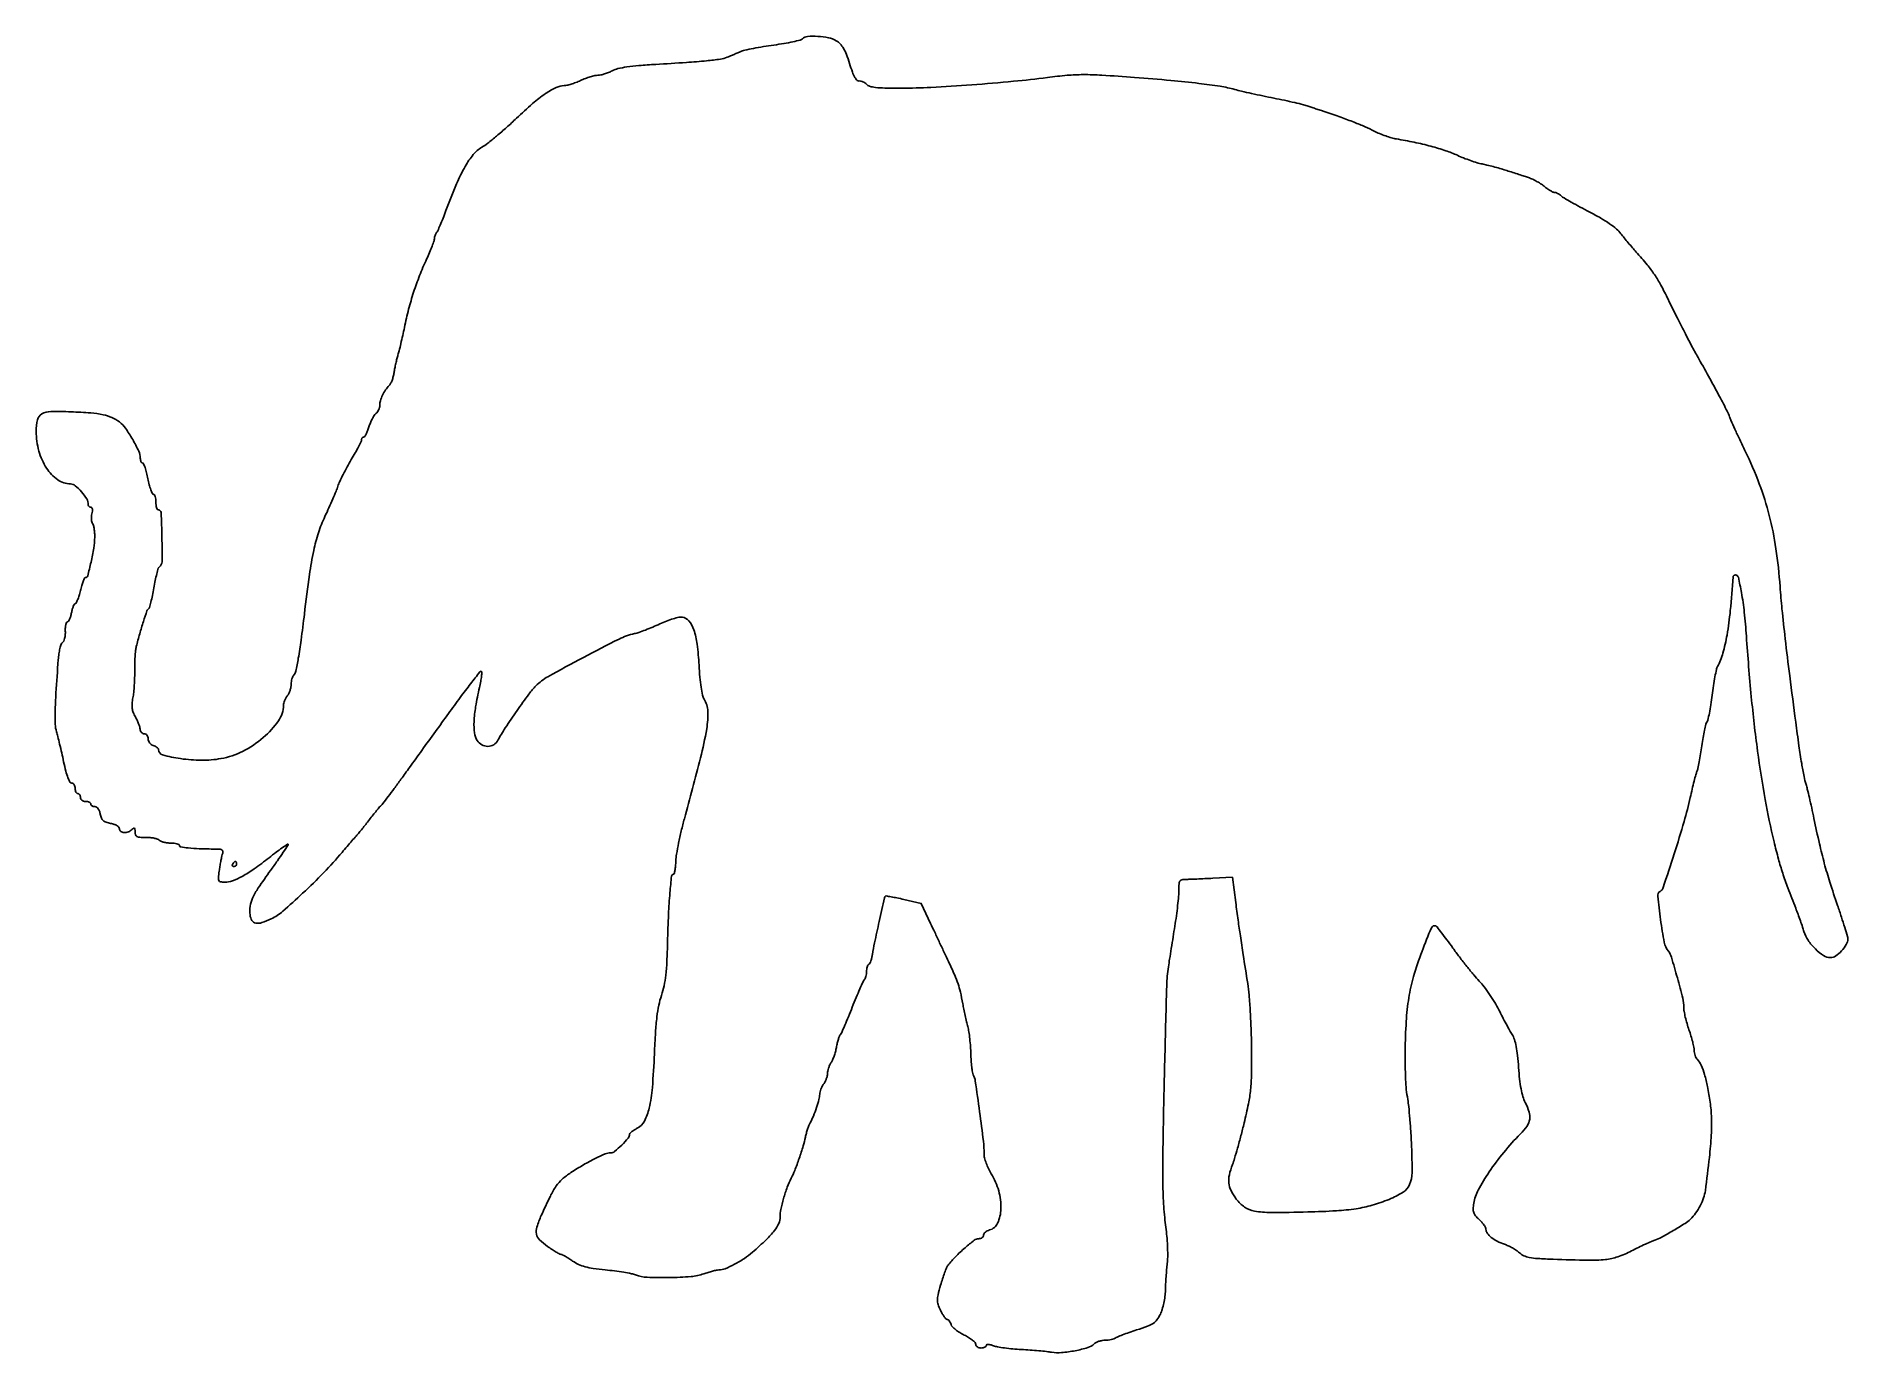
# Model space of a CAD drawing. Extents: x 0 to 696, y 0 to 506.
import ezdxf

# ---------------------------------------------------------------- set-up
doc = ezdxf.new("R2010")
doc.units = 0

msp = doc.modelspace()

# ---------------------------------------------------------------- linework, layer by layer
for points in [[(294.366065, 504.966065, -0.136161), (293.545457, 504.50193, -0.007974), (290.723005, 503.846623, -0.011592), (287.290001, 503.189935, -0.008246), (283.416065, 502.607107, 0.007746), (279.399721, 502.00696, 0.008531), (275.531594, 501.299553, 0.008043), (272.251582, 500.586618, 0.042297), (270.5, 500.01653, -0.00031), (269.205002, 499.471178, -0.00024), (267.79375, 498.878695, -0.000242), (266.476006, 498.326963, -0.000584), (265.5, 497.920209, -0.063305), (262.852017, 497.195178, -0.010361), (257.564137, 496.55708, -0.008131), (249.814597, 495.911541, -0.002442), (238, 495.178523, 0.006421), (231.573798, 494.728457, 0.016093), (226.905112, 494.189435, 0.021369), (223.505945, 493.536202, 0.064229), (221.29966, 492.70355, -0.025305), (219.905705, 492.04976, -0.020991), (218.363895, 491.493966, -0.021499), (216.905453, 491.104407, -0.052165), (215.79966, 490.978038, 0.054063), (214.625233, 490.83932, 0.016549), (212.895009, 490.381479, 0.016352), (210.978471, 489.736816, 0.017201), (209.140796, 488.978038, -0.014942), (207.330247, 488.22087, -0.015382), (205.494985, 487.581049, -0.015286), (203.873824, 487.12518, -0.060963), (202.850958, 487, 0.112655), (199.759678, 486.294548, 0.037818), (195.727281, 483.962514, 0.028377), (190.732882, 480.112933, 0.012175), (184.5, 474.447358, -0.00794), (180.74336, 470.974089, -0.008071), (176.898481, 467.641099, -0.007898), (173.464819, 464.851529, -0.032665), (171.260788, 463.339898, 0.085519), (167.936282, 460.502672, 0.044329), (164.821591, 455.999314, 0.029778), (161.500236, 449.24389, 0.009936), (157.437886, 439, -0.005007), (156.304635, 436.058001, -0.006776), (155.218105, 433.424063, -0.004731), (154.259746, 431.244504, -0.071823), (153.817408, 430.55, 0.058733), (153.504167, 430.085374, 0.034902), (153.240114, 429.471262, 0.034511), (153.059799, 428.812842, 0.049619), (153, 428.211745, -0.08348), (152.855918, 427.354784, -0.007746), (152.119773, 425.329554, -0.0098), (151.151067, 422.930259, -0.00754), (150.003481, 420.349496, 0.014541), (147.302017, 414.03771, 0.015181), (145.01337, 407.668682, 0.014965), (143.087351, 401.08698, 0.013289), (141.473401, 394.136974, -0.003508), (140.807855, 390.993133, -0.003519), (140.098905, 387.862111, -0.003439), (139.442514, 385.139666, -0.01402), (138.986066, 383.5, 0.013328), (138.590118, 382.085244, 0.006795), (138.164558, 380.28913, 0.006746), (137.775725, 378.424289, 0.010047), (137.490497, 376.782146, -0.025906), (137.176776, 375.26327, -0.025351), (136.705905, 373.77372, -0.026206), (136.158891, 372.512618, -0.08111), (135.618653, 371.761511, 0.047672), (134.237358, 370.088329, 0.037295), (133.065969, 368.043874, 0.038434), (132.260799, 365.961255, 0.073151), (132, 364.188186, -0.065454), (131.890216, 363.353137, -0.044429), (131.560726, 362.451168, -0.044428), (131.077072, 361.621593, -0.065452), (130.5046, 361.003818, 0.07616), (129.850631, 360.267218, 0.023836), (129.106875, 358.987157, 0.023203), (128.401462, 357.4583, 0.023704), (127.846312, 355.881373, -0.018645), (127.339631, 354.39427, -0.027774), (126.77777, 353.140153, -0.026538), (126.23365, 352.211057, -0.252132), (125.841712, 352, 0.124514), (125.520701, 351.9188, 0.100781), (125.247253, 351.69016, 0.090482), (125.063491, 351.348156, 0.078303), (125, 350.945226, -0.114269), (124.842815, 350.266419, -0.006053), (123.835303, 348.269197, -0.009261), (122.553996, 345.911658, -0.00659), (121.035074, 343.316514, 0.009995), (119.431825, 340.534008, 0.009176), (117.893176, 337.609918, 0.009215), (116.616786, 334.951342, 0.029606), (115.907021, 333.121289, -0.018238), (115.215839, 331.211525, -0.004823), (113.971758, 328.213754, -0.004888), (112.489135, 324.82844, -0.005007), (110.952219, 321.5, 0.030846), (108.433492, 315.210853, 0.027867), (106.607736, 308.444036, 0.017769), (105.000241, 299.20581, 0.004431), (103.044997, 284, -0.003453), (101.773764, 273.95848, -0.009827), (100.702911, 266.990387, -0.008441), (99.750563, 262.01222, -0.145896), (98.971742, 260.571742, 0.092886), (98.595759, 260.022355, 0.034343), (98.276107, 259.136387, 0.032596), (98.052037, 258.097515, 0.033711), (97.968197, 257.05, -0.046837), (97.84914, 255.931864, -0.030674), (97.514453, 254.678856, -0.030812), (97.033135, 253.487469, -0.050545), (96.468197, 252.55887, 0.035637), (95.906202, 251.694153, 0.029379), (95.431283, 250.701723, 0.030343), (95.103442, 249.73491, 0.066663), (95, 248.962508, -0.155087), (93.098935, 242.980893, -0.062159), (87.24431, 236.5639, -0.058291), (79.303103, 231.240108, -0.075514), (71, 228.45727, -0.044518), (63.542391, 227.831819, -0.034776), (55.434234, 228.439684, -0.030455), (48.590068, 229.864482, -0.338245), (47, 231.946032, 0.171759), (46.859234, 232.343723, 0.057526), (46.4125, 232.781677, 0.049226), (45.76542, 233.189329, 0.039138), (45, 233.5, -0.081113), (44.235622, 233.887511, -0.069591), (43.5875, 234.516015, -0.071315), (43.149993, 235.281172, -0.094537), (43, 236.067388, 0.076059), (42.887028, 236.805749, 0.089331), (42.559375, 237.432295, 0.100741), (42.072043, 237.85114, 0.127982), (41.5, 238, -0.114417), (40.922085, 238.134001, -0.096018), (40.419155, 238.514062, -0.0895), (40.068287, 239.081637, -0.083549), (39.926912, 239.75, 0.061489), (39.781727, 240.624257, 0.020078), (39.360375, 241.864341, 0.019666), (38.777255, 243.217014, 0.02097), (38.100912, 244.490309, -0.039372), (37.279737, 246.183758, -0.061086), (36.8772, 247.755095, -0.054148), (36.841101, 249.509758, -0.024272), (37.154665, 251.798486, 0.0206), (37.456737, 253.889084, 0.009139), (37.690693, 256.666829, 0.009028), (37.831732, 259.621634, 0.01204), (37.846678, 262.308177, -0.011197), (37.856727, 264.898791, -0.010269), (37.9815, 267.562402, -0.010328), (38.190761, 269.93417, -0.032885), (38.466649, 271.5, -0.008738), (39.759737, 276.407745, -0.009752), (41.180358, 281.089578, -0.004976), (42.556629, 285.186836, -0.153773), (43.189685, 286.038577, 0.16955), (43.531744, 286.529643, 0.007171), (44.081286, 288.61074, 0.011641), (44.648464, 291.14058, 0.007949), (45.179917, 294.038577, -0.009768), (45.723541, 296.943336, -0.013957), (46.327606, 299.49496, -0.009809), (46.924356, 301.570305, -0.167025), (47.337155, 302.135756, 0.242401), (48.351864, 304.056757, 0.007156), (48.314438, 313.475959, 0.006174), (48.023855, 322.959188, 0.401681), (46.93732, 324, -0.264692), (46.576611, 324.20534, -0.0583), (46.275338, 324.88125, -0.046146), (46.06811, 325.850625, -0.029603), (46, 327, 0.030002), (45.930973, 328.149351, 0.046686), (45.721032, 329.11875, 0.059189), (45.415674, 329.793777, 0.262742), (45.050323, 330, -0.297368), (44.621434, 330.279819, -0.018377), (44.032862, 331.7625, -0.022435), (43.441307, 333.700378, -0.01429), (42.920217, 336, 0.013086), (42.404916, 338.299741, 0.020673), (41.831009, 340.2375, 0.015888), (41.265206, 341.735897, 0.303312), (40.869895, 342, -0.201752), (40.537476, 342.139824, -0.084538), (40.255532, 342.546852, -0.06463), (40.063937, 343.149019, -0.044771), (40, 343.861625, 0.109696), (39.3995, 346.565794, 0.021107), (37.070804, 351.047053, 0.022745), (34.318176, 355.370648, 0.076277), (32, 357.786944, 0.060812), (29.110625, 359.489149, 0.050963), (25.719904, 360.571823, 0.032599), (20.974717, 361.250494, 0.008794), (13.383136, 361.701187, 0.015082), (5.565108, 361.791489, 0.12412), (2.156893, 360.864408, 0.211985), (0.507824, 358.651601, 0.05653), (0.015056, 354.178571, 0.065697), (1.036487, 346.625746, 0.077976), (3.976932, 340.063569, 0.092783), (8.25266, 335.58237, 0.15588), (13.154292, 333.987621, -0.173272), (15.031776, 333.305657, -0.042478), (17.413501, 330.966147, -0.043274), (19.398329, 328.203141, -0.134922), (20, 326.014024, 0.099545), (20.077815, 325.627041, 0.098062), (20.299347, 325.29787, 0.097825), (20.630135, 325.077394, 0.098534), (21.019052, 325, -0.253614), (21.371719, 324.808821, -0.106391), (21.570829, 324.288231, -0.066314), (21.587613, 323.484653, -0.033601), (21.407385, 322.487014, 0.040275), (21.231625, 321.434071, 0.038341), (21.222676, 320.348845, 0.040804), (21.367729, 319.388842, 0.098032), (21.66428, 318.737014, -0.094305), (22.003629, 318.005497, -0.022627), (22.272063, 316.688373, -0.022447), (22.446509, 315.122059, -0.020573), (22.486891, 313.5, -0.035819), (22.118443, 309.31706, -0.016366), (21.070573, 303.932176, -0.00754), (19.777016, 298.646271, -0.341328), (18.940611, 298, 0.292262), (18.59516, 297.779217, 0.015801), (18.064841, 296.53125, 0.020563), (17.513313, 294.916352, 0.013135), (17, 293, -0.013984), (16.483217, 291.083722, -0.021786), (15.921107, 289.46875, -0.01751), (15.377506, 288.23001, -0.288164), (15.01155, 288, 0.269233), (14.666792, 287.799851, 0.031793), (14.261464, 286.971875, 0.031119), (13.874817, 285.841079, 0.020453), (13.565978, 284.5, -0.023984), (13.247211, 283.159161, -0.035735), (12.830757, 282.028125, -0.039238), (12.383778, 281.215115, -0.252596), (11.985138, 281, 0.300134), (11.636484, 280.769995, 0.047031), (11.372029, 279.945796, 0.03924), (11.210976, 278.786634, 0.024303), (11.195819, 277.41122, -0.031998), (11.158092, 275.982395, -0.038372), (10.93443, 274.656207, -0.042064), (10.575564, 273.60115, -0.152486), (10.116527, 273.072017, 0.172827), (9.619192, 272.450615, 0.022765), (9.133432, 270.805735, 0.024242), (8.727278, 268.729262, 0.018126), (8.47488, 266.410798, 0.00211), (7.609819, 253.703275, 0.009877), (7.287395, 246.379693, 0.016121), (7.325191, 241.65227, 0.061978), (7.804331, 238.75748, -0.0108), (8.289076, 236.979924, -0.002645), (9.008067, 234.033447, -0.002709), (9.795998, 230.647424, -0.002701), (10.547929, 227.25, 0.010784), (11.396215, 223.690911, 0.026394), (12.213038, 221.126132, 0.030957), (12.98611, 219.40882, 0.27835), (13.663577, 219, -0.147873), (14.173226, 218.845904, -0.098943), (14.607426, 218.4125, -0.082536), (14.900164, 217.764601, -0.06501), (15, 217, 0.048028), (15.073693, 216.234582, 0.068025), (15.29375, 215.5875, 0.088204), (15.618118, 215.151477, 0.191087), (16, 215, -0.148195), (16.381354, 214.884432, -0.098894), (16.70625, 214.559375, -0.082425), (16.925306, 214.073457, -0.064853), (17, 213.5, 0.130775), (17.153209, 212.924246, 0.10214), (17.583333, 212.4375, 0.08892), (18.230589, 212.111864, 0.072314), (19, 212, -0.048028), (19.765418, 211.926307, -0.068025), (20.4125, 211.70625, -0.088204), (20.848523, 211.381882, -0.191087), (21, 211, 0.15051), (21.117459, 210.618637, 0.098527), (21.447969, 210.29375, 0.081627), (21.941946, 210.07463, 0.063739), (22.525, 210, -0.158077), (23.170709, 209.790624, -0.079376), (23.783371, 209.17779, -0.063418), (24.293171, 208.244988, -0.044056), (24.631747, 207.091265, 0.049124), (25.088839, 205.590055, 0.112658), (25.769914, 204.632209, 0.101195), (26.850094, 204.004208, 0.034882), (28.606747, 203.545952, -0.034731), (29.975164, 203.189415, -0.057063), (31.05744, 202.682124, -0.07513), (31.763375, 202.084746, -0.181588), (32, 201.454687, 0.243568), (32.502957, 200.483462, 0.141463), (33.774075, 200.042282, 0.104896), (35.411686, 200.299872, 0.105477), (36.8, 201.2, -0.041666), (37.40568, 201.712349, -0.331928), (37.75, 201.704725, -0.209102), (37.955855, 201.323776, -0.020793), (38, 200.26268, 0.080727), (38.182819, 199.137728, 0.196739), (38.720762, 198.512788, 0.105834), (39.808767, 198.222572, 0.015898), (42.080998, 198.181681, -0.025374), (43.725362, 198.120915, -0.028485), (45.29191, 197.892752, -0.029513), (46.585517, 197.547801, -0.116978), (47.280998, 197.119002, 0.101637), (47.934878, 196.68796, 0.03307), (49.040668, 196.328707, 0.031395), (50.354602, 196.082489, 0.030627), (51.7, 196, -0.025894), (52.964546, 195.934469, -0.040981), (54.030625, 195.734447, -0.049567), (54.784711, 195.445053, -0.283582), (55, 195.09599, 0.368213), (55.488625, 194.52244, 0.014739), (58.416772, 194.139348, 0.016307), (62.64425, 193.851416, 0.005493), (68.821656, 193.700609, -0.017671), (70.681347, 193.60986, -0.147207), (71.456919, 193.303309, -0.248873), (71.719283, 192.706588, -0.055849), (71.507871, 191.578013, 0.0207), (71.225332, 190.495766, 0.006576), (70.89275, 188.861979, 0.006552), (70.569583, 187.02954, 0.00725), (70.306163, 185.25, 0.010829), (70.008813, 182.577374, 0.138057), (70.192906, 181.594933, 0.242794), (70.830451, 181.125376, 0.03963), (72.409786, 181, 0.087682), (75.429389, 181.53363, 0.038157), (79.151652, 183.22324, 0.028442), (83.727871, 186.087558, 0.012344), (89.484759, 190.381089, -0.004673), (92.185541, 192.460588, -0.00771), (94.510389, 194.16062, -0.002388), (96.524367, 195.571807, -0.362712), (96.784904, 195.548429, -0.356752), (96.811825, 195.280235, -0.0013), (94.931995, 192.459927, -0.005658), (92.720857, 189.240551, -0.003425), (90.034245, 185.477262, 0.007724), (85.324555, 178.758725, 0.041258), (83.126607, 174.8612, 0.072816), (82.216101, 171.760679, 0.063681), (82.171918, 168.37938, 0.110219), (82.906427, 166.260428, 0.213031), (84.360646, 165.270272, 0.126241), (86.719542, 165.443151, 0.031643), (90.321029, 166.913362, 0.065459), (94.701313, 169.793029, 0.010324), (102.377807, 176.703738, 0.012089), (110.513662, 184.716479, 0.016001), (117.5, 192.416429, -0.000694), (119.48892, 194.748096, -0.000885), (121.329225, 196.891789, -0.000686), (122.877992, 198.684455, -0.007448), (123.514382, 199.397286, 0.015026), (124.099686, 200.073238, 0.002151), (125.250148, 201.497953, 0.002442), (126.595948, 203.196253, 0.002083), (127.998921, 205, -0.004001), (129.40714, 206.796228, -0.004726), (130.76871, 208.471875, -0.004149), (131.94252, 209.86517, -0.02955), (132.555007, 210.5, 0.042277), (133.23524, 211.241895, 0.002136), (135.231515, 213.85, 0.00341), (137.572326, 216.979553, 0.002462), (140.141601, 220.5, 0.000003), (143.433357, 225.057405, 0.000001), (148.180353, 231.629687, 0.000001), (153.408869, 238.868702, 0.000001), (158.378971, 245.75, -0.003097), (162.937351, 251.979631, -0.00498), (166.908366, 257.226563, -0.001224), (170.420507, 261.749448, -0.231004), (170.933879, 262, -0.425053), (171.19455, 261.729538, -0.015768), (171.087306, 260.164062, -0.020135), (170.802641, 258.146899, -0.011683), (170.307218, 255.75, 0.014722), (168.835454, 248.404587, 0.031451), (168.226784, 242.652446, 0.04111), (168.399475, 238.297166, 0.115063), (169.44294, 235.446741, 0.118706), (171.239522, 233.758056, 0.13197), (173.537751, 233.157199, 0.136685), (175.767317, 233.794438, 0.131272), (177.387291, 235.5, -0.020702), (180.228978, 240.240503, -0.007065), (184.728975, 246.88148, -0.006185), (189.312529, 253.274221, -0.036204), (191.996349, 256.417031, -0.070676), (196.612182, 259.92978, -0.005547), (210.21567, 267.331512, -0.005944), (223.92004, 274.384892, -0.06245), (229.858392, 276.476801, 0.028739), (231.571507, 276.95354, 0.008838), (234.095676, 277.865103, 0.008811), (236.88953, 278.98702, 0.009552), (239.567148, 280.178218, -0.016434), (242.166413, 281.291972, -0.01869), (244.725145, 282.181521, -0.018182), (246.93628, 282.771735, -0.091598), (248.208756, 282.824956, -0.190857), (250.742814, 281.380558, -0.085149), (252.634866, 277.96334, -0.05225), (253.941773, 272.416027, -0.018705), (254.6695, 264.312443, 0.009261), (254.993334, 259.738228, 0.0148), (255.457574, 255.848762, 0.015015), (256.008426, 252.794213, 0.087661), (256.616975, 251.285183, -0.13128), (258.025463, 246.685229, -0.049998), (257.594091, 239.938125, -0.022338), (255.222009, 228.722588, -0.002979), (249.024415, 205.336354, 0.008364), (247.846425, 200.689761, 0.008118), (246.811977, 195.96002, 0.008055), (246.037137, 191.772688, 0.029561), (245.747312, 189.093528, -0.012008), (245.605526, 187.145827, -0.019573), (245.381178, 185.504249, -0.014321), (245.116385, 184.221748, -0.344634), (244.848187, 184.007174, 0.379277), (244.099867, 183.329312, 0.00562), (243.469205, 176.946772, 0.010962), (242.932599, 168.744261, 0.004987), (242.573284, 158, -0.006067), (242.307563, 150.537144, -0.016676), (241.88094, 145.286463, -0.022932), (241.217891, 141.185059, -0.029503), (240.21735, 137.5, 0.031468), (239.211109, 133.735549, 0.01968), (238.48887, 129.229277, 0.014203), (237.949169, 123.325538, 0.005281), (237.514195, 115, -0.009537), (236.729078, 102.083777, -0.036796), (235.502502, 94.147651, -0.0639), (233.66733, 89.189994, -0.154049), (230.925273, 86.461357, 0.019973), (229.804875, 85.824033, 0.027665), (228.859299, 85.159701, 0.02693), (228.166022, 84.549672, 0.201497), (228, 84.154428, -0.179838), (227.440173, 82.648291, -0.021078), (224.944953, 79.990681, -0.021301), (222.233742, 77.553823, -0.174118), (220.691594, 77, 0.100257), (218.630432, 76.582513, 0.015463), (214.818175, 74.831298, 0.016259), (210.289861, 72.392329, 0.011883), (205.420718, 69.404811, 0.037222), (202.119115, 66.902696, 0.060991), (199.792614, 64.282257, 0.038408), (197.535044, 60.40649, 0.007145), (194.050335, 52.934276, 0.027969), (192.351234, 48.503171, 0.127646), (192.197226, 45.771234, 0.150088), (193.397431, 43.550885, 0.04369), (196.430175, 41.048041, 0.007501), (198.183055, 39.880377, 0.010535), (199.784021, 38.895362, 0.007091), (201.142702, 38.124065, 0.126197), (201.626425, 38, -0.121785), (202.095942, 37.883918, -0.009141), (203.256323, 37.245421, -0.012208), (204.623601, 36.415148, -0.008967), (206.099251, 35.431219, 0.042322), (208.386666, 34.117217, 0.042865), (210.853084, 33.213694, 0.031564), (214.024599, 32.562992, 0.011024), (218.653001, 32.018012, -0.008268), (222.246491, 31.614958, -0.00897), (225.72813, 31.102391, -0.008543), (228.69225, 30.559352, -0.042563), (230.3151, 30.086793, 0.081929), (234.712732, 29.172724, 0.014582), (243.141928, 29.069195, 0.015427), (251.599906, 29.473216, 0.066901), (256.5, 30.528836, -0.012426), (258.162699, 31.081569, -0.012427), (259.850765, 31.551001, -0.012341), (261.342816, 31.887324, -0.047188), (262.289838, 31.984944, 0.097078), (264.641142, 32.466378, 0.02261), (268.303107, 34.193586, 0.024009), (272.108105, 36.443191, 0.034887), (275.20778, 38.807883, 0.010266), (280.561258, 43.715505, 0.036783), (283.670025, 47.156235, 0.060492), (285.321841, 49.909471, 0.114782), (285.80999, 52.434253, -0.062121), (286.051812, 55.222713, -0.017888), (287.109528, 59.428869, -0.018646), (288.550187, 63.78463, -0.032057), (290.111005, 67.272213, 0.029687), (291.432752, 70.188485, 0.00848), (293.133055, 74.857771, 0.0087), (294.687096, 79.629235, 0.025111), (295.537924, 83, -0.016527), (295.88614, 84.48659, -0.013314), (296.355083, 86.059375, -0.013527), (296.866594, 87.489693, -0.033287), (297.338589, 88.5, 0.02788), (298.606777, 91.139819, 0.017355), (299.808566, 94.358019, 0.016664), (300.72779, 97.445548, 0.058219), (301.016747, 99.5, -0.055907), (301.139942, 100.406173, -0.030055), (301.481124, 101.482707, -0.029527), (301.966176, 102.551482, -0.040643), (302.531803, 103.44113, 0.043592), (303.094029, 104.337037, 0.030942), (303.568717, 105.424922, 0.031404), (303.894321, 106.528986, 0.056057), (304, 107.468623, -0.051714), (304.097673, 108.41045, -0.029063), (304.398947, 109.521542, -0.02871), (304.837966, 110.619754, -0.041343), (305.358116, 111.527494, 0.048307), (305.930794, 112.559907, 0.018343), (306.532125, 114.095576, 0.017966), (307.067924, 115.823906, 0.020964), (307.447602, 117.5, -0.013986), (307.787647, 119.104711, -0.015937), (308.204481, 120.61875, -0.015231), (308.635913, 121.874263, -0.081252), (308.997181, 122.5, 0.066065), (309.461608, 123.251068, 0.003068), (310.673785, 125.996875, 0.005037), (312.063355, 129.287881, 0.003591), (313.555796, 133, -0.004044), (315.050699, 136.708529, -0.005697), (316.447703, 139.988438, -0.003448), (317.671129, 142.721074, -0.075937), (318.148101, 143.45, 0.084813), (318.475671, 143.970413, 0.032932), (318.749755, 144.779226, 0.031434), (318.9372, 145.713329, 0.03381), (319, 146.640983, -0.0365), (319.06565, 147.539101, -0.040678), (319.261294, 148.385166, -0.044635), (319.547344, 149.065966, -0.133342), (319.889512, 149.431715, 0.139906), (320.265611, 149.844262, 0.027305), (320.66742, 150.777385, 0.027066), (321.028253, 151.952621, 0.022174), (321.288607, 153.240732, -0.013751), (322.102227, 157.646992, -0.002416), (323.89909, 165.87818, -0.000422), (325.94407, 174.997162, -0.141929), (326.287637, 175.620971, -0.242831), (326.5413, 175.701934, -0.00244), (328.463581, 175.367285, -0.007219), (330.700358, 174.933212, -0.004537), (333.30225, 174.364504), (340.037102, 172.828276), (343.613332, 165.164138, 0.000323), (345.222535, 161.7213, 0.000203), (347.109571, 157.695091, 0.000203), (348.970946, 153.732004, 0.000371), (350.493483, 150.5, -0.005943), (352.876298, 145.292064, -0.022671), (354.173982, 141.964921, -0.026338), (355.067187, 138.785617, -0.010161), (355.98174, 134.294731, 0.005161), (356.392813, 132.167612, 0.003417), (356.906695, 129.733452, 0.003439), (357.438468, 127.375037, 0.006676), (357.901296, 125.5, -0.025423), (358.313068, 123.514749, -0.010204), (358.681636, 120.765625, -0.010066), (358.959147, 117.781679, -0.012539), (359.091451, 115, 0.010563), (359.204769, 112.401189, 0.012747), (359.424821, 109.968048, 0.011424), (359.707387, 107.941411, 0.080061), (360.02137, 106.99761, -0.084551), (360.811437, 104.550083, -0.002055), (362.467757, 92.748137, -0.003784), (363.917076, 81.465434, -0.034391), (364.172027, 76.512858, 0.06745), (364.344483, 75.050341, 0.02465), (364.964347, 73.056111, 0.023908), (365.865733, 70.914932, 0.026339), (366.941951, 68.939918, -0.069905), (369.808258, 62.381313, -0.076266), (370.641496, 55.482388, -0.097076), (369.380506, 49.987728, -0.229895), (366.25, 47.352406, 0.054764), (365.389498, 47.03125, 0.062632), (364.660937, 46.541613, 0.072357), (364.166777, 45.966118, 0.142208), (364, 45.391592, -0.135114), (363.853931, 44.860921, -0.100388), (363.443314, 44.40878, -0.08692), (362.829106, 44.104487, -0.071767), (362.104899, 44, 0.165367), (360.397609, 43.419466, 0.014831), (356.844465, 40.515518, 0.020233), (353.207405, 37.090955, 0.030074), (350.340878, 33.788762, 0.062836), (349.790743, 32.848219, 0.010798), (349.018166, 30.925943, 0.011612), (348.207733, 28.615291, 0.01014), (347.46573, 26.163109, 0.009596), (346.493526, 22.423746, 0.057716), (346.253742, 20.432879, 0.081988), (346.522728, 18.755951, 0.030111), (347.421769, 16.523618, 0.019152), (348.12678, 15.17392, 0.027063), (348.862838, 14.035063, 0.025893), (349.541256, 13.195551, 0.212974), (349.97953, 13, -0.172114), (350.362851, 12.864022, -0.057404), (350.785284, 12.432139, -0.049123), (351.178702, 11.806694, -0.039016), (351.478781, 11.066857, 0.115355), (352.007122, 10.179475, 0.031286), (353.220417, 9.068231, 0.029919), (354.796342, 7.945175, 0.02713), (356.546168, 6.97765, -0.023923), (358.251702, 6.048843, -0.032198), (359.691687, 5.04051, -0.033552), (360.728394, 4.089449, -0.192677), (361, 3.410794, 0.140455), (361.154168, 2.872804, 0.099903), (361.5875, 2.414421, 0.08509), (362.235574, 2.105697, 0.068807), (363, 2, 0.046794), (363.765478, 2.071797, 0.066763), (364.4125, 2.286479, 0.086888), (364.848958, 2.602733, 0.195021), (365, 2.975249, -0.28313), (365.202003, 3.303384, -0.123638), (365.72115, 3.420093, -0.062132), (366.576913, 3.291634, -0.022558), (367.744859, 2.906905, 0.046522), (369.300034, 2.475922, 0.010284), (372.034926, 2.043545, 0.010606), (375.228821, 1.674551, 0.010036), (378.494859, 1.43328, -0.004545), (381.822812, 1.224147, -0.004324), (385.202445, 0.951509, -0.004292), (388.185503, 0.659047, -0.015264), (390.087934, 0.397082, 0.063618), (393.956686, 0.241084, 0.026275), (399.156545, 0.970157, 0.023708), (404.065915, 2.167643, 0.125336), (406.427902, 3.570759, -0.078218), (407.181103, 4.119099, -0.038097), (408.280785, 4.58016, -0.036592), (409.524317, 4.894635, -0.043664), (410.728571, 5, 0.025557), (411.897516, 5.059787, 0.026802), (413.03558, 5.23854, 0.027735), (413.994661, 5.498653, 0.097046), (414.55, 5.812051, -0.080654), (415.243499, 6.233725, -0.005695), (417.361449, 7.064864, -0.007928), (419.92654, 7.991661, -0.00589), (422.786847, 8.936622, 0.011215), (427.011273, 10.382329, 0.059467), (429.1856, 11.489431, 0.089334), (430.608751, 12.86376, 0.043672), (431.904248, 15.037953, 0.040181), (432.614454, 16.870355, 0.020079), (433.228262, 19.281431, 0.019794), (433.666781, 21.843027, 0.027525), (433.840963, 24.163381, -0.007625), (433.925547, 26.569438, -0.004681), (434.094947, 29.401118, -0.004692), (434.315156, 32.200602, -0.008349), (434.556511, 34.5, 0.028179), (434.717264, 36.972092, 0.011126), (434.670698, 40.38125, 0.01097), (434.457033, 44.070696, 0.013491), (434.0895, 47.5, -0.008862), (433.669054, 51.107509, -0.005506), (433.297516, 55.353125, -0.005523), (433.023259, 59.551621, -0.009941), (432.904922, 63, -0.007841), (432.927456, 80.893632, -0.001896), (433.541217, 110.491996, -0.000886), (434.352271, 141.326888, -0.031158), (435.002234, 148.5, -0.000753), (435.462584, 151.462394, -0.000296), (436.105786, 155.545026, -0.000293), (436.80648, 159.958804, -0.000365), (437.462686, 164.057535, 0.006097), (438.051185, 168.024165, 0.005938), (438.548414, 172.039081, 0.00587), (438.901924, 175.576528, 0.02197), (439, 177.807535, -0.014664), (439.073854, 180.325106, -0.129792), (439.417065, 181.372005, -0.202589), (440.166942, 181.880734, -0.044415), (441.75, 182.051658, 0.004704), (443.275904, 182.094685, 0.001022), (445.908433, 182.199097, 0.001065), (448.954517, 182.332647, 0.00102), (452.044666, 182.48104), (459.589331, 182.858764), (460.852419, 173.179382, 0.001767), (461.762279, 166.393811, 0.002474), (462.626532, 160.338703, 0.001847), (463.722604, 153.106724, 0.000541), (465.460214, 142, -0.01844), (465.984818, 137.627004, -0.006033), (466.441887, 131.15, -0.006002), (466.776502, 123.940495, -0.006745), (466.921484, 117, -0.005086), (466.894073, 107.12447, -0.021396), (466.563825, 101.205219, -0.025699), (465.75724, 95.865046, -0.009724), (464.104531, 88.5, -0.003955), (462.866438, 83.612482, -0.00422), (461.576812, 78.85, -0.004014), (460.400573, 74.773527, -0.019583), (459.626653, 72.5, 0.035128), (458.40064, 68.494613, 0.083588), (458.214446, 65.396157, 0.088741), (459.052687, 62.522105, 0.04335), (461.046588, 59.251289, 0.085297), (464.235105, 56.180959, 0.104627), (468.054706, 54.62053, 0.04585), (474.324974, 54.06916, 0.005267), (488.5, 54.274186, 0.008101), (499.568467, 54.73045, 0.024153), (507.108925, 55.530433, 0.031742), (513.313058, 56.901231, 0.025493), (519.777585, 59.129172, 0.044605), (525.12975, 61.861501, 0.152725), (527.635959, 64.79792, 0.099), (528.596192, 69.391903, 0.013087), (528.421605, 79.381403, 0.00462), (528.136324, 84.770552, 0.00472), (527.75318, 90.115162, 0.004586), (527.334111, 94.749808, 0.01959), (526.950696, 97.5, -0.03453), (526.113522, 105.173951, -0.012515), (525.953463, 116.135346, -0.012742), (526.360347, 127.460745, -0.023822), (527.358209, 136.576669, -0.032273), (529.199976, 144.767107, -0.018276), (532.422026, 154.416825, -0.009204), (536.009645, 163.47214, -0.420039), (537.698009, 164.146198, -0.121115), (538.187168, 163.769272, -0.00295), (539.962969, 161.515392, -0.006248), (542.008397, 158.818696, -0.004189), (544.28231, 155.687093, 0.00745), (546.813547, 152.2485, 0.005959), (549.639177, 148.618078, 0.006028), (552.334776, 145.320941, 0.015168), (554.398615, 143.004273, -0.025865), (556.289991, 140.787517, -0.013858), (558.401477, 137.872783, -0.013764), (560.396437, 134.771893, -0.020905), (561.939344, 131.963377, 0.004009), (563.304134, 129.267068, 0.003663), (564.753052, 126.510352, 0.003663), (566.083264, 124.067093, 0.011916), (567.01485, 122.476118, -0.060707), (567.907594, 120.54123, -0.028984), (568.594567, 117.884873, -0.02217), (569.125964, 114.387393, -0.010065), (569.525191, 109.774015, 0.011125), (569.924496, 105.270915, 0.019361), (570.482721, 101.562507, 0.023388), (571.196878, 98.578266, 0.047491), (572.08338, 96.336455, -0.041995), (573.580842, 92.66783, -0.114136), (573.793524, 89.886148, -0.114891), (572.763182, 87.304688, -0.042859), (570.25, 84.28558, 0.022748), (563.818166, 77.161553, 0.02434), (558.212676, 69.636294, 0.025413), (554.037143, 62.682093, 0.082448), (552.322542, 57.600166, 0.028898), (552.102987, 55.478104, 0.090427), (552.295372, 54.062207, 0.094206), (552.969472, 52.837805, 0.033012), (554.354909, 51.371729, -0.0243), (555.367408, 50.336993, -0.028142), (556.223005, 49.256323, -0.028965), (556.832271, 48.274729, -0.125041), (557, 47.614519, 0.163697), (557.496829, 46.13766, 0.059927), (559.048901, 44.533011, 0.050665), (561.32795, 43.036273, 0.039153), (564.064934, 41.873972, -0.028672), (565.550266, 41.279592, -0.019256), (567.175318, 40.440819, -0.019424), (568.690731, 39.503697, -0.035918), (569.829766, 38.611477, 0.076906), (571.535999, 37.48682, 0.059689), (573.656887, 36.807366, 0.032213), (576.89627, 36.39574, 0.006144), (582.829766, 36.100594, 0.00454), (596.280204, 35.71937, 0.031319), (602.876723, 36.005584, 0.056334), (607.654142, 37.066522, 0.036244), (612.878442, 39.297103, -0.005006), (615.5848, 40.658173, -0.00546), (618.241038, 41.925092, -0.005137), (620.536676, 42.960887, -0.026769), (621.835729, 43.449931, 0.048356), (624.34388, 44.519727, 0.007885), (628.949515, 47.129716, 0.007678), (633.472561, 49.882285, 0.051837), (635.532913, 51.5, 0.04519), (637.539752, 53.828829, 0.034839), (639.297073, 56.686736, 0.03532), (640.611366, 59.702056, 0.052512), (641.282759, 62.5, 0.004604), (642.83958, 75.263896, 0.014585), (643.553059, 83.840908, 0.021136), (643.629375, 90.44234, 0.027078), (643.114419, 96.496927, 0.01295), (642.127446, 102.428257, 0.024709), (640.97816, 107.120663, 0.030488), (639.688487, 110.647582, 0.086744), (638.25, 112.821429, -0.067178), (637.770844, 113.487695, -0.037368), (637.367188, 114.404824, -0.036516), (637.091847, 115.411776, -0.048517), (637, 116.356087, 0.050743), (636.877132, 117.56366, 0.011263), (636.4125, 119.590724, 0.01159), (635.765611, 121.918803, 0.010945), (635, 124.259676, -0.014129), (634.2344, 126.651968, -0.013267), (633.5875, 129.13422, -0.013364), (633.131386, 131.365037, -0.043766), (633, 132.863151, 0.060388), (632.575505, 136.365039, 0.006631), (630.533841, 144.212589, 0.00511), (628.266415, 152.157422, 0.094669), (627.071993, 154.468585, -0.119931), (625.522582, 157.873414, -0.012564), (624.088286, 166.583326, -0.008221), (622.985934, 175.600837, -0.28821), (623.881545, 177.426791, 0.176341), (625.103295, 178.97485, 0.001952), (629.311318, 191.883055, 0.006654), (633.129212, 204.316779, 0.016716), (635.485661, 213.5, -0.003875), (636.221961, 216.709568, -0.004559), (636.970574, 219.7375, -0.004018), (637.64641, 222.282838, -0.02816), (638.055002, 223.5, 0.04179), (638.427122, 224.717416, 0.00618), (638.9403, 227.239244, 0.00693), (639.469695, 230.241592, 0.005911), (639.946451, 233.420831, -0.008008), (640.426559, 236.533372, -0.010792), (640.966642, 239.331924, -0.008058), (641.502396, 241.637284, -0.105641), (641.885695, 242.420831, 0.112421), (642.268993, 243.231724, 0.006603), (642.826201, 245.919034, 0.009712), (643.389936, 249.167623, 0.006985), (643.897969, 252.814179, -0.006671), (644.409706, 256.504297, -0.00853), (644.984188, 259.887528, -0.006849), (645.550407, 262.695856, -0.069103), (645.959436, 263.814179, 0.053814), (648.019731, 268.956034, 0.025347), (649.603415, 275.943013, 0.018639), (650.877877, 285.330279, 0.007472), (651.949086, 298.25, -0.107033), (652.031717, 298.53624, -0.092822), (652.228343, 298.779688, -0.088959), (652.508111, 298.943169, -0.088071), (652.828252, 299, -0.349431), (653.956081, 298.102177, -0.012118), (655.158898, 292.225573, -0.017534), (656.242647, 284.676771, -0.010015), (657.047648, 275.5, 0.006997), (658.946126, 252.246555, 0.009568), (661.348572, 231.373072, 0.010664), (664.252921, 212.792153, 0.015343), (667.675495, 196.5, 0.006828), (669.385269, 189.842957, 0.012476), (670.988603, 184.470254, 0.011115), (672.980134, 178.789509, 0.004293), (675.983507, 171, -0.004602), (676.891289, 168.641249, -0.003757), (677.82037, 166.101284, -0.003795), (678.640155, 163.750666, -0.009935), (679.182349, 162.046924, 0.076038), (680.780368, 158.652674, 0.049711), (683.543352, 155.312734, 0.050943), (686.674695, 152.788202, 0.145187), (689.331906, 152, 0.14848), (691.378061, 152.621324, 0.058661), (693.638232, 154.551465, 0.058304), (695.418928, 156.992039, 0.129175), (696, 159.203675, 0.071398), (695.862747, 160.15996, 0.002826), (694.847563, 163.552488, 0.004946), (693.579857, 167.560948, 0.003471), (692.076811, 172.049304, -0.005629), (689.134138, 180.964234, -0.010613), (686.99437, 188.231701, -0.010248), (685.117935, 195.748906, -0.004867), (682.994756, 205.5, 0.002731), (682.13096, 209.550276, 0.003035), (681.251945, 213.450836, 0.002808), (680.463452, 216.768458, 0.015801), (679.976509, 218.524123, -0.027112), (679.193671, 221.6165, -0.007291), (678.290929, 226.601519, -0.005826), (677.248474, 233.365457, -0.002438), (675.994843, 242.5, -0.001432), (673.702184, 260.222669, -0.002711), (671.973091, 274.518952, -0.003313), (670.73131, 285.938665, -0.007745), (669.991496, 294.5, 0.018641), (668.407487, 309.11151, 0.02658), (665.835565, 321.903576, 0.02747), (661.999929, 334.024192, 0.022076), (656.603631, 346.592478, -0.002209), (654.490345, 351.020511, -0.002916), (652.605936, 355.075383, -0.002104), (651.061287, 358.488412, -0.028371), (650.573261, 359.769176, 0.041952), (649.688936, 361.913294, 0.003019), (646.713683, 367.613195, 0.00417), (643.028157, 374.43296, 0.002985), (638.797782, 382, -0.005745), (636.276067, 386.569715, -0.004309), (633.601461, 391.655603, -0.003627), (630.583658, 397.622067, -0.002038), (627.0004, 404.910337, 0.010787), (624.175308, 410.411279, 0.024803), (621.760929, 414.388306, 0.024118), (618.92324, 418.172429, 0.009685), (614.701213, 423.074249, -0.005987), (613.284366, 424.694834, -0.00378), (611.668029, 426.618148, -0.003794), (610.107661, 428.533019, -0.006969), (608.870801, 430.119425, 0.055844), (607.164415, 431.915301, 0.023552), (604.515748, 433.938364, 0.019982), (601.075313, 436.120462, 0.01233), (596.870801, 438.4207, -0.00435), (593.166817, 440.370961, -0.005552), (589.788918, 442.235886, -0.004374), (586.993293, 443.852565, -0.045855), (585.921259, 444.625524, 0.030697), (585.236399, 445.151546, 0.02968), (584.484754, 445.596248, 0.031045), (583.776973, 445.906261, 0.087917), (583.247985, 446, -0.115665), (582.656209, 446.138752, -0.020213), (581.644619, 446.692744, -0.020992), (580.489216, 447.455408, -0.017474), (579.326725, 448.358279, 0.030482), (577.990765, 449.34128, 0.018446), (576.302226, 450.345466, 0.018451), (574.545481, 451.221831, 0.030667), (573, 451.811546, -0.001088), (571.307682, 452.345039, -0.000472), (569.059375, 453.061524, -0.000467), (566.670362, 453.827795, -0.000621), (564.5, 454.529148, 0.007973), (562.293628, 455.206473, 0.005623), (559.79375, 455.900112, 0.005676), (557.387555, 456.509551, 0.01188), (555.5, 456.917698, -0.025918), (553.581348, 457.389299, -0.010964), (551.059375, 458.210449, -0.010814), (548.398617, 459.206892, -0.013895), (546, 460.24298, 0.028535), (541.573322, 462.003243, 0.014831), (535.877836, 463.713784, 0.013706), (529.410357, 465.260143, 0.012057), (522.586148, 466.524287, -0.030216), (520.760182, 466.931586, -0.014547), (518.474809, 467.661066, -0.014366), (516.128031, 468.562655, -0.019954), (514.086148, 469.512558, 0.015765), (510.592514, 471.173561, 0.009471), (506.350908, 472.933661, 0.008047), (501.284866, 474.830716, 0.004917), (495.25, 476.91382, -0.000666), (493.77053, 477.410465, -0.00039), (492, 478.00898, -0.00039), (490.229523, 478.610556, -0.000663), (488.75, 479.11675, 0.02134), (486.892216, 479.667701, 0.004223), (483.517187, 480.483552, 0.004466), (479.566821, 481.366117, 0.004139), (475.5, 482.20149, -0.00317), (471.304751, 483.054775, -0.00285), (466.96875, 483.991191, -0.002856), (463.088805, 484.875574, -0.008988), (460.5, 485.530529, 0.027027), (454.868774, 486.740963, 0.00955), (446.693447, 487.881266, 0.007597), (435.968494, 489.003872, 0.003517), (422, 490.15278, 0.003284), (409.413067, 491.015873, 0.015674), (402.21097, 491.235957, 0.021776), (396.151282, 490.967075, 0.010794), (388.5, 490.126075, -0.009441), (375.49535, 488.661019, -0.005076), (359.409995, 487.320406, -0.005014), (343.745137, 486.332639, -0.012795), (332.372445, 486.021442, -0.005073), (326.090598, 486.074075, -0.023124), (322.444736, 486.310529, -0.039469), (320.176024, 486.746618, -0.153507), (318.989043, 487.513202, 0.061206), (318.39571, 488.072427, 0.052714), (317.655118, 488.504586, 0.055316), (316.886262, 488.752886, 0.093555), (316.211552, 488.763202, -0.248632), (315.385792, 489.033284, -0.065541), (314.532019, 490.18861, -0.038584), (313.596659, 492.236797, -0.011564), (312.490431, 495.486165, 0.014501), (311.265225, 499.01692, 0.041159), (310.143762, 501.366786, 0.057954), (308.915865, 503.004567, 0.066568), (307.395477, 504.2309, 0.084799), (304.454285, 505.394118, 0.037782), (300.310501, 505.943843, 0.035347), (296.347302, 505.887159, 0.17692)], [(77, 188, -0.105053), (76.918938, 187.618444, -0.099167), (76.688914, 187.29375, -0.09642), (76.345238, 187.076123, -0.093332), (75.940983, 187, -0.108972), (75.586039, 187.078288, -0.182303), (75.3746, 187.29375, -0.161196), (75.343488, 187.6179, -0.082592), (75.5, 188, -0.029505), (75.768994, 188.382774, -0.035638), (76.066025, 188.70625, -0.038439), (76.34829, 188.934461, -0.151918), (76.559017, 189, -0.210953), (76.727648, 188.92554, -0.081139), (76.870461, 188.70625, -0.061769), (76.967655, 188.382849, -0.042167)]]:
    msp.add_lwpolyline(points, format="xyb", close=True)

doc.saveas('drawing.dxf')
